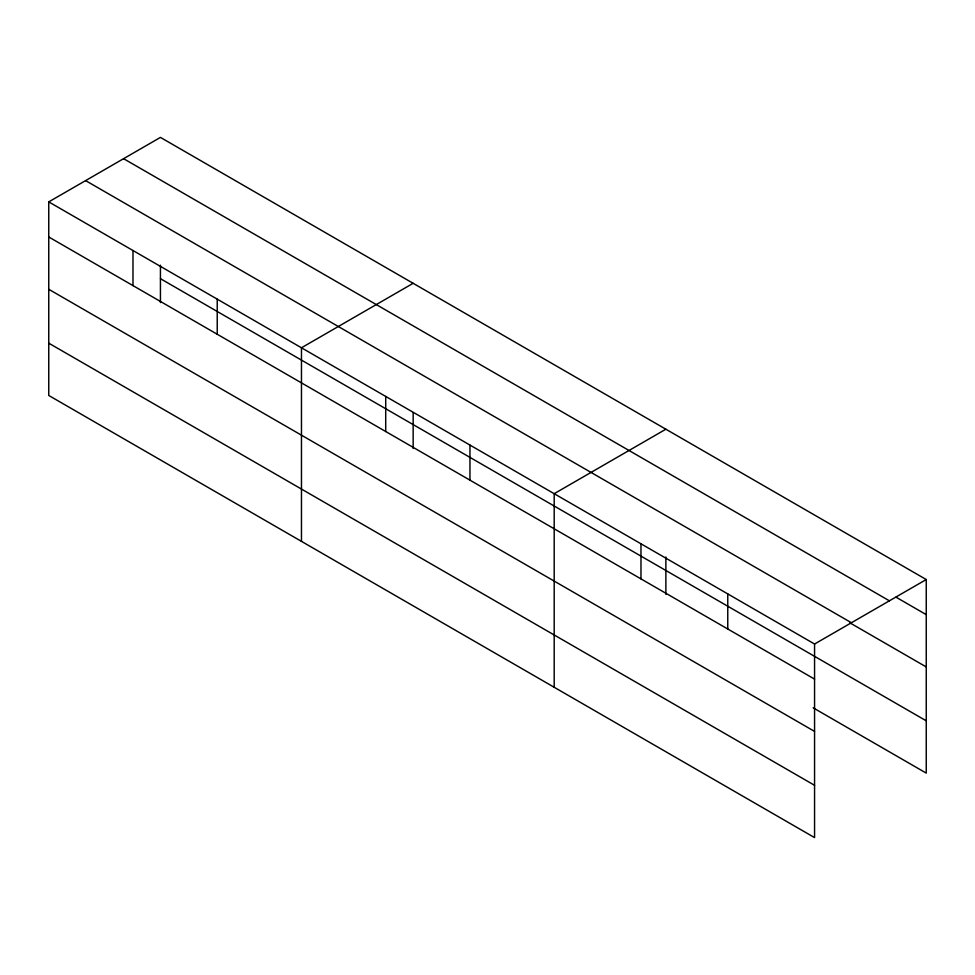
<?xml version="1.0" encoding="UTF-8"?>
<svg xmlns="http://www.w3.org/2000/svg" width="975" height="975" viewBox="0 0 975 975"><rect width="100%" height="100%" fill="white"/><g stroke="black" fill="none" stroke-linecap="round" stroke-linejoin="round"><path stroke-width="1.46" d="M814.564 731.408L814.564 644.024L48.75 201.886L48.75 395.46L814.564 837.598L814.564 731.408L48.75 289.283M813.162 707.826L926.25 773.114L926.25 579.54L160.436 137.402L48.75 201.886M413.156 283.298L301.47 347.783L301.47 541.369M665.876 429.207L554.19 493.691L554.19 687.277M814.564 644.024L926.25 579.54M896.001 597.163L926.25 614.628M123.581 158.681L889.395 600.819M85.605 180.607L851.419 622.745M849.981 622.891L926.25 666.937M160.436 278.679L926.25 720.818M48.75 236.974L814.564 679.112M48.75 343.163L814.564 785.302M727.764 593.909L727.764 629.009M665.876 557.018L665.876 594.397M640.977 543.806L640.977 578.894M469.95 445.051L469.95 480.151M413.156 412.608L413.156 448.5M385.71 396.423L385.71 431.511M217.23 299.154L217.23 334.242M160.436 265.212L160.436 302.591M132.99 250.514L132.99 285.614"/></g></svg>
